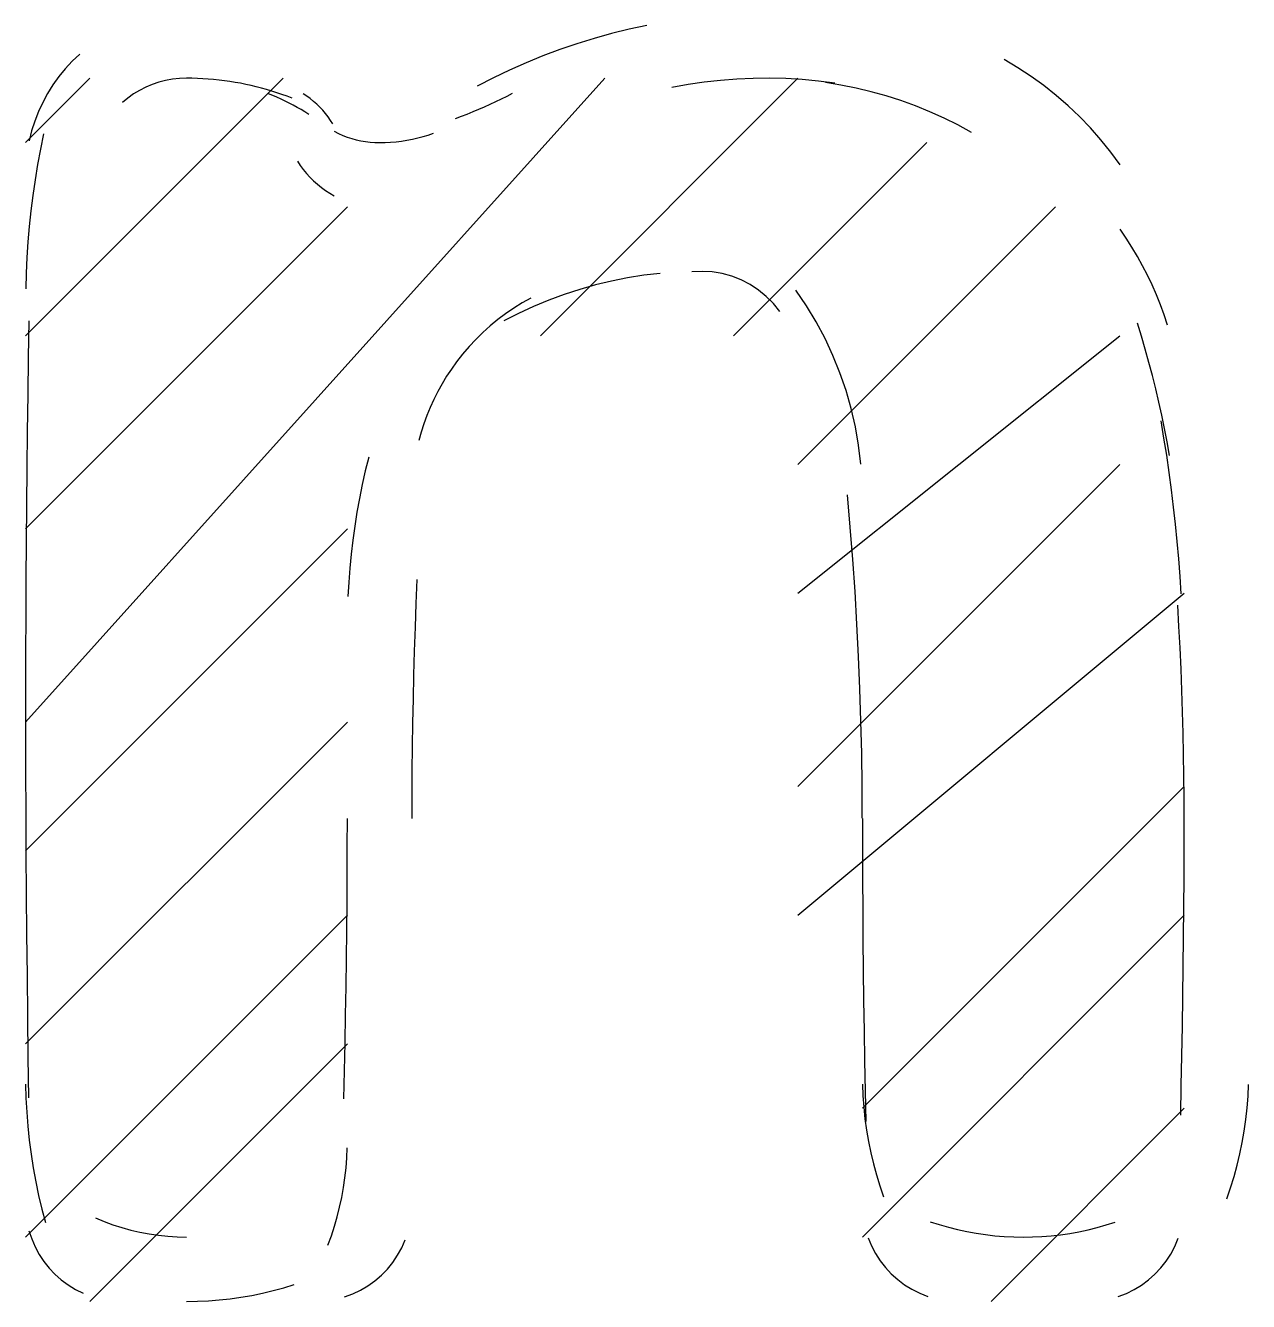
# Model space of a CAD drawing. Header units: millimetres. Extents: x 43 to 1147, y -811 to -31.
# Drawn here: x 767.32 to 769.6, y -794.2 to -791.822 of the extents above; entities that cross this region are included whole.
import ezdxf

# ---------------------------------------------------------------- set-up
doc = ezdxf.new("R2010")
doc.units = ezdxf.units.MM
doc.layers.add('EDITED_LINES', color=4, linetype='Continuous')

msp = doc.modelspace()

# ---------------------------------------------------------------- linework, layer by layer
at = {"layer": 'EDITED_LINES'}
for p, q in [((768.4453, -791.8288), (768.4126, -791.8368)), ((768.4783, -791.8218), (768.4453, -791.8288)), ((768.3479, -791.8557), (768.3161, -791.8666)), ((768.3801, -791.8458), (768.3479, -791.8557)), ((768.4126, -791.8368), (768.3801, -791.8458)), ((767.4211, -791.8753), (767.4072, -791.8884)), ((768.2845, -791.8784), (768.2533, -791.8912)), ((768.3161, -791.8666), (768.2845, -791.8784)), ((767.3942, -791.9024), (767.3822, -791.917)), ((767.4072, -791.8884), (767.3942, -791.9024)), ((768.2533, -791.8912), (768.2225, -791.9048)), ((769.1699, -791.9004), (769.1446, -791.8854)), ((769.1945, -791.9166), (769.1699, -791.9004)), ((767.32, -793.12), (768.4, -791.92)), ((767.32, -792.4), (767.8, -791.92)), ((767.32, -792.04), (767.44, -791.92)), ((767.3822, -791.917), (767.3711, -791.9324)), ((767.5685, -791.9275), (767.5562, -791.9317)), ((767.5811, -791.9242), (767.5685, -791.9275)), ((767.5939, -791.9219), (767.5811, -791.9242)), ((767.6069, -791.9205), (767.5939, -791.9219)), ((767.62, -791.92), (767.6069, -791.9205)), ((767.6301, -791.9201), (767.62, -791.92)), ((767.6403, -791.9204), (767.6301, -791.9201)), ((767.6504, -791.9209), (767.6403, -791.9204)), ((767.6605, -791.9216), (767.6504, -791.9209)), ((767.6706, -791.9224), (767.6605, -791.9216)), ((767.6807, -791.9235), (767.6706, -791.9224)), ((767.6908, -791.9247), (767.6807, -791.9235)), ((767.7008, -791.9261), (767.6908, -791.9247)), ((767.7108, -791.9277), (767.7008, -791.9261)), ((767.7208, -791.9295), (767.7108, -791.9277)), ((768.1921, -791.9194), (768.1621, -791.9349)), ((768.2225, -791.9048), (768.1921, -791.9194)), ((768.28, -792.4), (768.76, -791.92)), ((768.5853, -791.9274), (768.5551, -791.9318)), ((768.6156, -791.924), (768.5853, -791.9274)), ((768.646, -791.9216), (768.6156, -791.924)), ((768.6764, -791.9203), (768.646, -791.9216)), ((768.7069, -791.92), (768.6764, -791.9203)), ((768.7374, -791.9208), (768.7069, -791.92)), ((768.7678, -791.9226), (768.7374, -791.9208)), ((768.7982, -791.9254), (768.7678, -791.9226)), ((768.8286, -791.9293), (768.7982, -791.9254)), ((768.84, -791.9327), (768.8114, -791.928)), ((769.2184, -791.9338), (769.1945, -791.9166)), ((767.361, -791.9485), (767.352, -791.9651)), ((767.3711, -791.9324), (767.361, -791.9485)), ((767.5215, -791.9493), (767.5108, -791.9569)), ((767.5327, -791.9426), (767.5215, -791.9493)), ((767.5443, -791.9367), (767.5327, -791.9426)), ((767.5562, -791.9317), (767.5443, -791.9367)), ((767.7306, -791.9315), (767.7208, -791.9295)), ((767.7404, -791.9336), (767.7306, -791.9315)), ((767.7501, -791.9359), (767.7404, -791.9336)), ((767.7598, -791.9384), (767.7501, -791.9359)), ((767.7695, -791.9411), (767.7598, -791.9384)), ((767.7791, -791.944), (767.7695, -791.9411)), ((767.781, -791.9521), (767.7731, -791.9489)), ((767.7886, -791.947), (767.7791, -791.944)), ((767.7887, -791.9554), (767.781, -791.9521)), ((767.7981, -791.9502), (767.7886, -791.947)), ((767.8075, -791.9536), (767.7981, -791.9502)), ((767.8444, -791.9533), (767.8378, -791.9489)), ((768.2177, -791.9532), (768.228, -791.9478)), ((768.5551, -791.9318), (768.525, -791.9372)), ((768.8684, -791.9384), (768.84, -791.9327)), ((768.8965, -791.9452), (768.8684, -791.9384)), ((768.9243, -791.953), (768.8965, -791.9452)), ((769.2414, -791.9521), (769.2184, -791.9338)), ((769.2635, -791.9713), (769.2414, -791.9521)), ((767.352, -791.9651), (767.344, -791.9823)), ((767.5108, -791.9569), (767.5007, -791.9652)), ((767.7964, -791.9589), (767.7887, -791.9554)), ((767.804, -791.9625), (767.7964, -791.9589)), ((767.8116, -791.9663), (767.804, -791.9625)), ((767.8168, -791.9572), (767.8075, -791.9536)), ((767.8191, -791.9702), (767.8116, -791.9663)), ((767.8264, -791.9743), (767.8191, -791.9702)), ((767.8338, -791.9785), (767.8264, -791.9743)), ((767.8508, -791.9581), (767.8444, -791.9533)), ((767.857, -791.9631), (767.8508, -791.9581)), ((767.8629, -791.9684), (767.857, -791.9631)), ((767.8686, -791.974), (767.8629, -791.9684)), ((767.874, -791.9798), (767.8686, -791.974)), ((768.1651, -791.9779), (768.1757, -791.9733)), ((768.1757, -791.9733), (768.1863, -791.9685)), ((768.1863, -791.9685), (768.1969, -791.9635)), ((768.1969, -791.9635), (768.2073, -791.9584)), ((768.2073, -791.9584), (768.2177, -791.9532)), ((768.9518, -791.9618), (768.9243, -791.953)), ((768.979, -791.9716), (768.9518, -791.9618)), ((769.0058, -791.9825), (768.979, -791.9716)), ((769.2848, -791.9915), (769.2635, -791.9713)), ((767.344, -791.9823), (767.3371, -792)), ((767.841, -791.9829), (767.8338, -791.9785)), ((767.8481, -791.9874), (767.841, -791.9829)), ((767.8792, -791.9858), (767.874, -791.9798)), ((767.8841, -791.9921), (767.8792, -791.9858)), ((767.8888, -791.9986), (767.8841, -791.9921)), ((767.8931, -792.0053), (767.8888, -791.9986)), ((768.1217, -791.9948), (768.1326, -791.9908)), ((768.1326, -791.9908), (768.1435, -791.9867)), ((768.1435, -791.9867), (768.1543, -791.9823)), ((768.1543, -791.9823), (768.1651, -791.9779)), ((769.0322, -791.9943), (769.0058, -791.9825)), ((769.0581, -792.0071), (769.0322, -791.9943)), ((769.3052, -792.0126), (769.2848, -791.9915)), ((767.3314, -792.0182), (767.3267, -792.0367)), ((767.3371, -792), (767.3314, -792.0182)), ((767.8956, -792.019), (767.9035, -792.0229)), ((767.9035, -792.0229), (767.9115, -792.0265)), ((768.0709, -792.0259), (768.0806, -792.0226)), ((769.0836, -792.0209), (769.0581, -792.0071)), ((769.3246, -792.0347), (769.3052, -792.0126)), ((767.3538, -792.0237), (767.3479, -792.0523)), ((767.9115, -792.0265), (767.9197, -792.0296)), ((767.9197, -792.0296), (767.9281, -792.0323)), ((767.9281, -792.0323), (767.9365, -792.0347)), ((767.9365, -792.0347), (767.9451, -792.0366)), ((767.9451, -792.0366), (767.9537, -792.038)), ((767.9537, -792.038), (767.9624, -792.0391)), ((767.9624, -792.0391), (767.9712, -792.0398)), ((767.9712, -792.0398), (767.98, -792.04)), ((767.98, -792.04), (767.9903, -792.0398)), ((767.9903, -792.0398), (768.0005, -792.0393)), ((768.0005, -792.0393), (768.0107, -792.0384)), ((768.0107, -792.0384), (768.0209, -792.0372)), ((768.0209, -792.0372), (768.0311, -792.0356)), ((768.0311, -792.0356), (768.0411, -792.0337)), ((768.0411, -792.0337), (768.0511, -792.0314)), ((768.0511, -792.0314), (768.0611, -792.0288)), ((768.0611, -792.0288), (768.0709, -792.0259)), ((768.64, -792.4), (769, -792.04)), ((769.3431, -792.0576), (769.3246, -792.0347)), ((767.3479, -792.0523), (767.3426, -792.0809)), ((769.3605, -792.0814), (769.3431, -792.0576)), ((767.3426, -792.0809), (767.3378, -792.1096)), ((767.8268, -792.0746), (767.8321, -792.0826)), ((767.8321, -792.0826), (767.8377, -792.0903)), ((767.8377, -792.0903), (767.8438, -792.0977)), ((767.3378, -792.1096), (767.3336, -792.1384)), ((767.8438, -792.0977), (767.8502, -792.1047)), ((767.8502, -792.1047), (767.8569, -792.1114)), ((767.8569, -792.1114), (767.864, -792.1177)), ((767.864, -792.1177), (767.8715, -792.1236)), ((767.3336, -792.1384), (767.33, -792.1673)), ((767.8715, -792.1236), (767.8792, -792.1292)), ((767.8792, -792.1292), (767.8873, -792.1343)), ((767.8873, -792.1343), (767.8956, -792.139)), ((767.32, -792.76), (767.92, -792.16)), ((768.76, -792.64), (769.24, -792.16)), ((767.33, -792.1673), (767.3269, -792.1962)), ((767.3269, -792.1962), (767.3244, -792.2252)), ((769.3718, -792.2179), (769.3605, -792.2014)), ((767.3244, -792.2252), (767.3224, -792.2542)), ((769.3825, -792.2349), (769.3718, -792.2179)), ((769.3928, -792.2521), (769.3825, -792.2349)), ((767.3224, -792.2542), (767.3211, -792.2833)), ((769.4024, -792.2696), (769.3928, -792.2521)), ((767.3211, -792.2833), (767.3203, -792.3124)), ((768.5031, -792.2838), (768.4726, -792.2874)), ((768.5814, -792.28), (768.5623, -792.2809)), ((768.6003, -792.2811), (768.5814, -792.28)), ((768.6188, -792.2842), (768.6003, -792.2811)), ((768.6368, -792.2892), (768.6188, -792.2842)), ((769.4116, -792.2874), (769.4024, -792.2696)), ((768.3826, -792.3054), (768.3532, -792.3137)), ((768.4123, -792.2982), (768.3826, -792.3054)), ((768.4424, -792.2922), (768.4123, -792.2982)), ((768.4726, -792.2874), (768.4424, -792.2922)), ((768.6542, -792.296), (768.6368, -792.2892)), ((768.6707, -792.3046), (768.6542, -792.296)), ((768.6863, -792.3148), (768.6707, -792.3046)), ((769.4202, -792.3054), (769.4116, -792.2874)), ((769.4282, -792.3238), (769.4202, -792.3054)), ((768.2618, -792.3297), (768.2457, -792.3388)), ((768.3241, -792.3232), (768.2954, -792.3338)), ((768.3532, -792.3137), (768.3241, -792.3232)), ((768.7009, -792.3267), (768.6863, -792.3148)), ((768.7142, -792.3401), (768.7009, -792.3267)), ((768.7758, -792.3442), (768.7561, -792.3151)), ((769.4357, -792.3423), (769.4282, -792.3238)), ((768.2301, -792.3485), (768.2149, -792.3589)), ((768.2457, -792.3388), (768.2301, -792.3485)), ((768.2671, -792.3455), (768.2393, -792.3583)), ((768.2954, -792.3338), (768.2671, -792.3455)), ((768.7262, -792.355), (768.7142, -792.3401)), ((768.7939, -792.3742), (768.7758, -792.3442)), ((769.4427, -792.3611), (769.4357, -792.3423)), ((767.3264, -792.3719), (767.3252, -792.4407)), ((768.2003, -792.3699), (768.1861, -792.3816)), ((768.2149, -792.3589), (768.2003, -792.3699)), ((768.2393, -792.3583), (768.2119, -792.3723)), ((768.8104, -792.4051), (768.7939, -792.3742)), ((769.4002, -792.401), (769.3926, -792.3768)), ((769.449, -792.3801), (769.4427, -792.3611)), ((768.1725, -792.3938), (768.1594, -792.4067)), ((768.1861, -792.3816), (768.1725, -792.3938)), ((768.76, -792.88), (769.36, -792.4)), ((769.4074, -792.4253), (769.4002, -792.401)), ((768.1468, -792.4201), (768.1348, -792.4341)), ((768.1594, -792.4067), (768.1468, -792.4201)), ((768.8252, -792.4367), (768.8104, -792.4051)), ((769.4142, -792.4497), (769.4074, -792.4253)), ((767.3252, -792.4407), (767.3241, -792.5095)), ((768.1235, -792.4486), (768.1139, -792.462)), ((768.1348, -792.4341), (768.1235, -792.4486)), ((768.8382, -792.4691), (768.8252, -792.4367)), ((769.4207, -792.4742), (769.4142, -792.4497)), ((768.1139, -792.462), (768.1049, -792.4756)), ((768.8496, -792.5021), (768.8382, -792.4691)), ((769.4269, -792.4988), (769.4207, -792.4742)), ((768.0964, -792.4896), (768.0885, -792.504)), ((768.1049, -792.4756), (768.0964, -792.4896)), ((769.4328, -792.5235), (769.4269, -792.4988)), ((767.3241, -792.5095), (767.3231, -792.5783)), ((768.0812, -792.5186), (768.0744, -792.5335)), ((768.0885, -792.504), (768.0812, -792.5186)), ((768.8592, -792.5356), (768.8496, -792.5021)), ((768.0744, -792.5335), (768.0682, -792.5486)), ((768.867, -792.5697), (768.8592, -792.5356)), ((769.4383, -792.5482), (769.4328, -792.5235)), ((768.0626, -792.564), (768.0576, -792.5796)), ((768.0682, -792.5486), (768.0626, -792.564)), ((768.873, -792.6042), (768.867, -792.5697)), ((769.4423, -792.5908), (769.437, -792.5588)), ((769.4434, -792.573), (769.4383, -792.5482)), ((767.3231, -792.5783), (767.3223, -792.6471)), ((768.0576, -792.5796), (768.0532, -792.5954)), ((769.4473, -792.6228), (769.4423, -792.5908)), ((769.4483, -792.5979), (769.4434, -792.573)), ((768.8771, -792.6391), (768.873, -792.6042)), ((769.4528, -792.6229), (769.4483, -792.5979)), ((767.9597, -792.6262), (767.9534, -792.6518)), ((768.76, -793.24), (769.36, -792.64)), ((769.4519, -792.6549), (769.4473, -792.6228)), ((767.3223, -792.6471), (767.3216, -792.716)), ((767.9534, -792.6518), (767.9476, -792.6775)), ((769.4562, -792.6871), (769.4519, -792.6549)), ((767.9476, -792.6775), (767.9424, -792.7032)), ((769.4602, -792.7193), (769.4562, -792.6871)), ((767.9424, -792.7032), (767.9377, -792.7291)), ((768.8573, -792.7566), (768.8521, -792.6964)), ((767.3216, -792.716), (767.321, -792.7848)), ((767.9377, -792.7291), (767.9336, -792.7551)), ((769.4637, -792.7515), (769.4602, -792.7193)), ((767.32, -793.36), (767.92, -792.76)), ((767.9336, -792.7551), (767.93, -792.7811)), ((768.8621, -792.8168), (768.8573, -792.7566)), ((769.467, -792.7838), (769.4637, -792.7515)), ((767.93, -792.7811), (767.927, -792.8072)), ((769.4698, -792.8161), (769.467, -792.7838)), ((767.321, -792.7848), (767.3206, -792.8536)), ((767.927, -792.8072), (767.9245, -792.8334)), ((768.8663, -792.877), (768.8621, -792.8168)), ((769.4723, -792.8485), (769.4698, -792.8161)), ((767.3206, -792.8536), (767.3203, -792.9224)), ((767.9245, -792.8334), (767.9226, -792.8596)), ((768.0496, -792.8543), (768.0477, -792.8988)), ((769.4745, -792.8809), (769.4723, -792.8485)), ((767.9226, -792.8596), (767.9211, -792.8859)), ((768.8699, -792.9373), (768.8663, -792.877)), ((768.0477, -792.8988), (768.0461, -792.9434)), ((768.76, -793.48), (769.48, -792.88)), ((769.4702, -792.9418), (769.4679, -792.9021)), ((767.3203, -792.9224), (767.3201, -792.9912)), ((768.0461, -792.9434), (768.0447, -792.9879)), ((768.873, -792.9976), (768.8699, -792.9373)), ((769.4722, -792.9816), (769.4702, -792.9418)), ((767.3201, -792.9912), (767.32, -793.06)), ((768.0447, -792.9879), (768.0434, -793.0325)), ((768.8755, -793.0579), (768.873, -792.9976)), ((769.4741, -793.0214), (769.4722, -792.9816)), ((769.4756, -793.0611), (769.4741, -793.0214)), ((768.0434, -793.0325), (768.0424, -793.0771)), ((767.32, -793.06), (767.3201, -793.1361)), ((768.8774, -793.1182), (768.8755, -793.0579)), ((769.477, -793.1009), (769.4756, -793.0611)), ((768.0424, -793.0771), (768.0415, -793.1217)), ((769.478, -793.1407), (769.477, -793.1009)), ((767.32, -793.72), (767.92, -793.12)), ((767.3201, -793.1361), (767.3202, -793.2121)), ((768.0415, -793.1217), (768.0408, -793.1662)), ((768.8788, -793.1786), (768.8774, -793.1182)), ((769.4789, -793.1805), (769.478, -793.1407)), ((768.0408, -793.1662), (768.0404, -793.2108)), ((768.8797, -793.239), (768.8788, -793.1786)), ((769.4795, -793.2203), (769.4789, -793.1805)), ((767.3202, -793.2121), (767.3205, -793.2882)), ((768.0404, -793.2108), (768.0401, -793.2554)), ((769.4799, -793.2602), (769.4795, -793.2203)), ((768.0401, -793.2554), (768.04, -793.3)), ((768.8799, -793.2994), (768.8797, -793.239)), ((768.88, -793.84), (769.48, -793.24)), ((769.48, -793.3), (769.4799, -793.2602)), ((767.3205, -793.2882), (767.3209, -793.3642)), ((767.9199, -793.3522), (767.92, -793.3)), ((768.88, -793.3), (768.8801, -793.3565)), ((769.4799, -793.3553), (769.48, -793.3)), ((767.9197, -793.4045), (767.9199, -793.3522)), ((769.4797, -793.4105), (769.4799, -793.3553)), ((767.3209, -793.3642), (767.3214, -793.4403)), ((768.8801, -793.3565), (768.8803, -793.4129)), ((767.9194, -793.4568), (767.9197, -793.4045)), ((768.8803, -793.4129), (768.8806, -793.4694)), ((769.4794, -793.4658), (769.4797, -793.4105)), ((767.3214, -793.4403), (767.3221, -793.5163)), ((767.9189, -793.509), (767.9194, -793.4568)), ((768.8806, -793.4694), (768.881, -793.5259)), ((769.4789, -793.5211), (769.4794, -793.4658)), ((767.32, -794.08), (767.92, -793.48)), ((768.88, -794.08), (769.48, -793.48)), ((767.3221, -793.5163), (767.3228, -793.5924)), ((767.9183, -793.5613), (767.9189, -793.509)), ((769.4783, -793.5763), (769.4789, -793.5211)), ((768.881, -793.5259), (768.8816, -793.5823)), ((767.9176, -793.6135), (767.9183, -793.5613)), ((767.3228, -793.5924), (767.3236, -793.6684)), ((768.8816, -793.5823), (768.8823, -793.6388)), ((769.4776, -793.6316), (769.4783, -793.5763)), ((767.9167, -793.6658), (767.9176, -793.6135)), ((768.8823, -793.6388), (768.8832, -793.6953)), ((769.4768, -793.6869), (769.4776, -793.6316)), ((767.3236, -793.6684), (767.3246, -793.7445)), ((767.9157, -793.7181), (767.9167, -793.6658)), ((769.4758, -793.7421), (769.4768, -793.6869)), ((768.8832, -793.6953), (768.8841, -793.7517)), ((767.44, -794.2), (767.92, -793.72)), ((767.9145, -793.7703), (767.9157, -793.7181)), ((767.3246, -793.7445), (767.3257, -793.8206)), ((768.8841, -793.7517), (768.8852, -793.8082)), ((769.4746, -793.7974), (769.4758, -793.7421)), ((767.9133, -793.8226), (767.9145, -793.7703)), ((767.3201, -793.7952), (767.3208, -793.8213)), ((768.8801, -793.7952), (768.881, -793.8167)), ((769.4734, -793.8527), (769.4746, -793.7974)), ((769.5989, -793.8174), (769.5998, -793.7957)), ((767.3208, -793.8213), (767.3222, -793.8474)), ((768.881, -793.8167), (768.8825, -793.8381)), ((768.8852, -793.8082), (768.8865, -793.8646)), ((769.5973, -793.8392), (769.5989, -793.8174)), ((767.3222, -793.8474), (767.3242, -793.8734)), ((768.8825, -793.8381), (768.8847, -793.8594)), ((769.12, -794.2), (769.48, -793.84)), ((769.595, -793.8608), (769.5973, -793.8392)), ((767.3242, -793.8734), (767.327, -793.8994)), ((768.8847, -793.8594), (768.8877, -793.8806)), ((769.592, -793.8823), (769.595, -793.8608)), ((767.327, -793.8994), (767.3304, -793.9253)), ((768.8877, -793.8806), (768.8913, -793.9017)), ((768.8913, -793.9017), (768.8956, -793.9227)), ((769.5883, -793.9037), (769.592, -793.8823)), ((767.3304, -793.9253), (767.3344, -793.9511)), ((767.919, -793.9324), (767.9198, -793.9139)), ((768.8956, -793.9227), (768.9005, -793.9436)), ((769.5787, -793.9461), (769.5839, -793.925)), ((769.5839, -793.925), (769.5883, -793.9037)), ((767.9176, -793.9509), (767.919, -793.9324)), ((768.9005, -793.9436), (768.9062, -793.9642)), ((769.5729, -793.9671), (769.5787, -793.9461)), ((767.3344, -793.9511), (767.3391, -793.9768)), ((767.9128, -793.9877), (767.9155, -793.9694)), ((767.9155, -793.9694), (767.9176, -793.9509)), ((768.9062, -793.9642), (768.9125, -793.9847)), ((769.5664, -793.9879), (769.5729, -793.9671)), ((767.3391, -793.9768), (767.3445, -794.0023)), ((767.9095, -794.0059), (767.9128, -793.9877)), ((768.9125, -793.9847), (768.9195, -794.0051)), ((769.5592, -794.0084), (769.5664, -793.9879)), ((767.3445, -794.0023), (767.3505, -794.0278)), ((767.9056, -794.024), (767.9095, -794.0059)), ((767.3505, -794.0278), (767.3572, -794.053)), ((767.4503, -794.0442), (767.4665, -794.0509)), ((767.8959, -794.0597), (767.901, -794.042)), ((767.901, -794.042), (767.9056, -794.024)), ((767.3265, -794.0682), (767.3315, -794.0835)), ((767.4665, -794.0509), (767.4829, -794.057)), ((767.4829, -794.057), (767.4995, -794.0623)), ((767.4995, -794.0623), (767.5163, -794.067)), ((767.5163, -794.067), (767.5333, -794.0709)), ((767.8901, -794.0774), (767.8959, -794.0597)), ((769.0064, -794.0513), (769.0233, -794.0567)), ((769.0233, -794.0567), (769.0403, -794.0616)), ((769.0403, -794.0616), (769.0574, -794.0659)), ((769.0574, -794.0659), (769.0747, -794.0696)), ((769.2838, -794.0699), (769.3008, -794.0663)), ((769.3008, -794.0663), (769.3177, -794.0621)), ((769.3177, -794.0621), (769.3345, -794.0574)), ((769.3345, -794.0574), (769.3511, -794.0521)), ((767.3315, -794.0835), (767.3378, -794.0982)), ((767.5333, -794.0709), (767.5504, -794.0742)), ((767.5504, -794.0742), (767.5677, -794.0767)), ((767.5677, -794.0767), (767.5851, -794.0785)), ((767.5851, -794.0785), (767.6025, -794.0796)), ((767.6025, -794.0796), (767.62, -794.08)), ((767.8837, -794.0948), (767.8901, -794.0774)), ((768.0214, -794.0998), (768.0279, -794.085)), ((768.8908, -794.0814), (768.8971, -794.0964)), ((769.0747, -794.0696), (769.092, -794.0728)), ((769.092, -794.0728), (769.1095, -794.0753)), ((769.1095, -794.0753), (769.127, -794.0774)), ((769.127, -794.0774), (769.1446, -794.0788)), ((769.1446, -794.0788), (769.1623, -794.0797)), ((769.1623, -794.0797), (769.18, -794.08)), ((769.18, -794.08), (769.1974, -794.0797)), ((769.1974, -794.0797), (769.2148, -794.0788)), ((769.2148, -794.0788), (769.2322, -794.0774)), ((769.2322, -794.0774), (769.2495, -794.0755)), ((769.2495, -794.0755), (769.2667, -794.073)), ((769.2667, -794.073), (769.2838, -794.0699)), ((769.4625, -794.0973), (769.4689, -794.0823)), ((767.3378, -794.0982), (767.3454, -794.1122)), ((767.3454, -794.1122), (767.3541, -794.1254)), ((768.0046, -794.1272), (768.0136, -794.1139)), ((768.0136, -794.1139), (768.0214, -794.0998)), ((768.8971, -794.0964), (768.9046, -794.1108)), ((768.9046, -794.1108), (768.9133, -794.1243)), ((769.4462, -794.1251), (769.4549, -794.1116)), ((769.4549, -794.1116), (769.4625, -794.0973)), ((767.3541, -794.1254), (767.3639, -794.1378)), ((767.3639, -794.1378), (767.3747, -794.1492)), ((767.9834, -794.151), (767.9945, -794.1396)), ((767.9945, -794.1396), (768.0046, -794.1272)), ((768.9133, -794.1243), (768.9231, -794.1369)), ((768.9231, -794.1369), (768.934, -794.1486)), ((769.4253, -794.1493), (769.4362, -794.1376)), ((769.4362, -794.1376), (769.4462, -794.1251)), ((767.3747, -794.1492), (767.3865, -794.1597)), ((767.3865, -794.1597), (767.3993, -794.1692)), ((767.9584, -794.1707), (767.9714, -794.1614)), ((767.9714, -794.1614), (767.9834, -794.151)), ((768.934, -794.1486), (768.946, -794.1593)), ((768.946, -794.1593), (768.9588, -794.1689)), ((769.4004, -794.1694), (769.4133, -794.1599)), ((769.4133, -794.1599), (769.4253, -794.1493)), ((767.3993, -794.1692), (767.4129, -794.1775)), ((767.4129, -794.1775), (767.4273, -794.1847)), ((767.7418, -794.1886), (767.7618, -794.1845)), ((767.7618, -794.1845), (767.7817, -794.1798)), ((767.7817, -794.1798), (767.8015, -794.1745)), ((767.8015, -794.1745), (767.821, -794.1686)), ((767.9148, -794.1915), (767.93, -794.1858)), ((767.93, -794.1858), (767.9446, -794.1789)), ((767.9446, -794.1789), (767.9584, -794.1707)), ((768.9588, -794.1689), (768.9725, -794.1773)), ((768.9725, -794.1773), (768.9869, -794.1846)), ((768.9869, -794.1846), (769.0021, -794.1905)), ((769.357, -794.1907), (769.3722, -794.1849)), ((769.3722, -794.1849), (769.3867, -794.1777)), ((769.3867, -794.1777), (769.4004, -794.1694)), ((767.62, -794.2), (767.6405, -794.1996)), ((767.6405, -794.1996), (767.6609, -794.1987)), ((767.6609, -794.1987), (767.6812, -794.1971)), ((767.6812, -794.1971), (767.7015, -794.1949)), ((767.7015, -794.1949), (767.7217, -794.1921)), ((767.7217, -794.1921), (767.7418, -794.1886))]:
    msp.add_line(p, q, dxfattribs=at)

doc.saveas('drawing.dxf')
